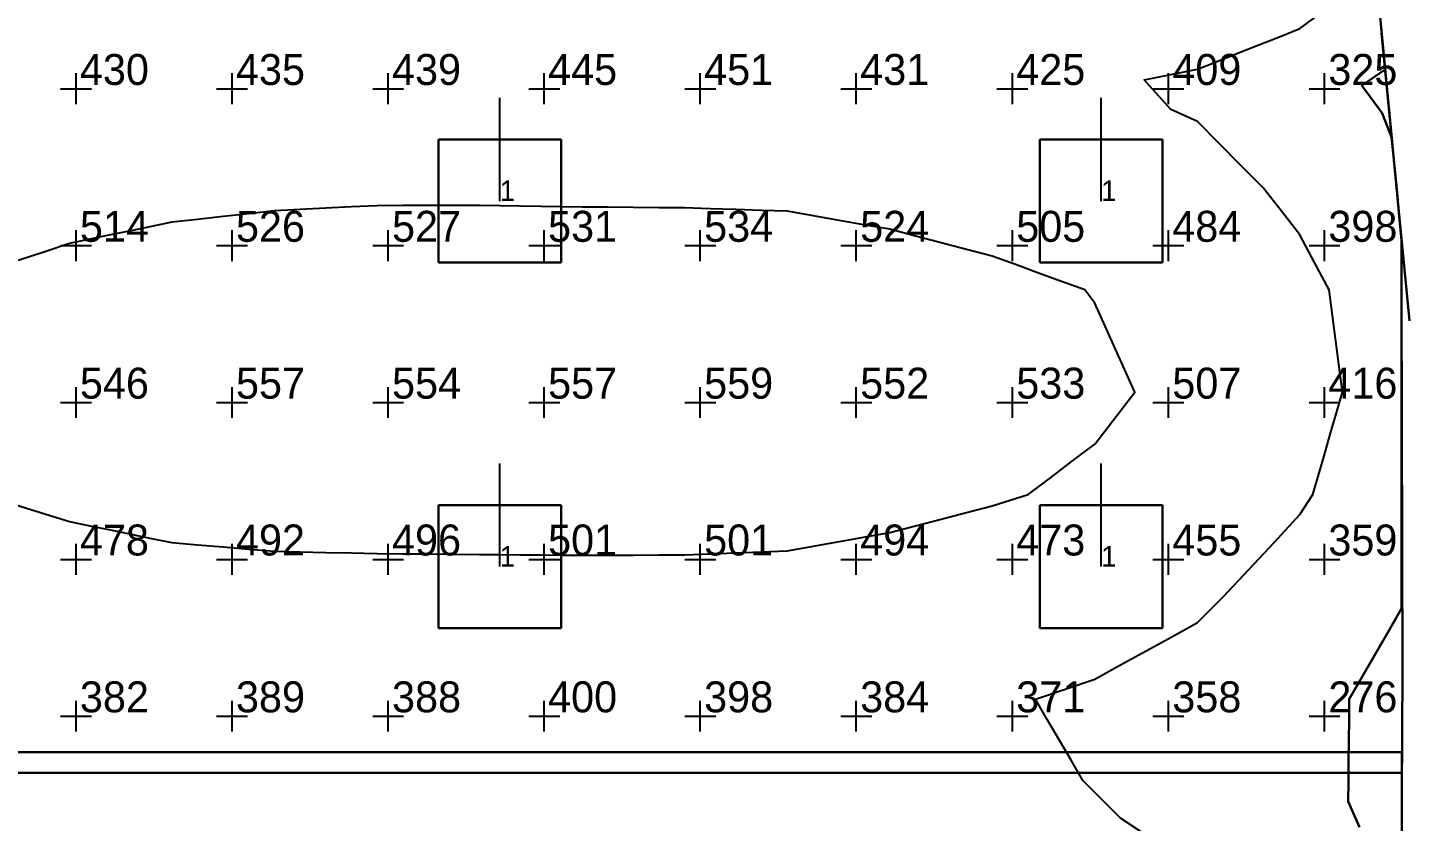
# Model space of a CAD drawing. Extents: x 0 to 48.5, y 0 to 23.7.
# Drawn here: x 28.13 to 34.83, y 12.79 to 16.64 of the extents above; entities that cross this region are included whole.
import ezdxf

# ---------------------------------------------------------------- set-up
doc = ezdxf.new("R2010")
doc.units = 0
doc.header["$MEASUREMENT"] = 0
for name, color, linetype in [('DLXFURN', 5, 'Continuous'), ('DLXISO', 7, 'Continuous'), ('DLXLUM', 2, 'Continuous'), ('DLXLUMEX', 2, 'Continuous'), ('DLXSCENE', 7, 'Continuous'), ('DLXVAL', 3, 'Continuous')]:
    doc.layers.add(name, color=color, linetype=linetype)

# ---------------------------------------------------------------- blocks, each defined once
blk = doc.blocks.new('*U199')
at = {"color": 1}
blk.add_line((0, 0), (0, 0.5), dxfattribs=at)
for p, q in [((0.2975, 0.2975), (-0.2975, 0.2975)), ((-0.2975, 0.2975), (-0.2975, -0.2975)), ((-0.2975, 0.2975), (-0.2975, -0.2975)), ((-0.2975, -0.2975), (-0.2975, 0.2975)), ((-0.2975, 0.2975), (-0.2975, 0.2975)), ((0.2975, 0.2975), (-0.2975, 0.2975)), ((-0.2975, 0.2975), (-0.2975, 0.2975)), ((-0.2975, 0.2975), (0.2975, 0.2975)), ((-0.2975, -0.2975), (-0.2975, 0.2975)), ((-0.2975, 0.2975), (0.2975, 0.2975)), ((0.2975, -0.2975), (0.2975, 0.2975)), ((0.2975, 0.2975), (0.2975, 0.2975)), ((0.2975, -0.2975), (0.2975, 0.2975)), ((0.2975, 0.2975), (0.2975, 0.2975)), ((0.2975, 0.2975), (0.2975, -0.2975)), ((0.2975, 0.2975), (0.2975, -0.2975)), ((-0.2975, -0.2975), (0.2975, -0.2975)), ((-0.2975, -0.2975), (0.2975, -0.2975)), ((0.2975, -0.2975), (-0.2975, -0.2975)), ((-0.2975, -0.2975), (-0.2975, -0.2975)), ((-0.2975, -0.2975), (-0.2975, -0.2975)), ((0.2975, -0.2975), (-0.2975, -0.2975)), ((0.2975, -0.2975), (0.2975, -0.2975)), ((0.2975, -0.2975), (0.2975, -0.2975))]:
    blk.add_line(p, q)
at = {"layer": 'DLXLUMEX', "color": 7}
blk.add_text('1', height=0.1, dxfattribs=at).set_placement((0, 0))
blk = doc.blocks.new('*U200')
at = {"color": 1}
blk.add_line((0, 0), (0, 0.5), dxfattribs=at)
for p, q in [((0.2975, 0.2975), (-0.2975, 0.2975)), ((-0.2975, 0.2975), (-0.2975, -0.2975)), ((-0.2975, -0.2975), (-0.2975, 0.2975)), ((-0.2975, 0.2975), (-0.2975, 0.2975)), ((-0.2975, 0.2975), (-0.2975, -0.2975)), ((0.2975, 0.2975), (-0.2975, 0.2975)), ((-0.2975, 0.2975), (-0.2975, 0.2975)), ((-0.2975, 0.2975), (0.2975, 0.2975)), ((-0.2975, -0.2975), (-0.2975, 0.2975)), ((-0.2975, 0.2975), (0.2975, 0.2975)), ((0.2975, -0.2975), (0.2975, 0.2975)), ((0.2975, 0.2975), (0.2975, 0.2975)), ((0.2975, -0.2975), (0.2975, 0.2975)), ((0.2975, 0.2975), (0.2975, 0.2975)), ((0.2975, 0.2975), (0.2975, -0.2975)), ((0.2975, 0.2975), (0.2975, -0.2975)), ((-0.2975, -0.2975), (0.2975, -0.2975)), ((-0.2975, -0.2975), (0.2975, -0.2975)), ((0.2975, -0.2975), (-0.2975, -0.2975)), ((-0.2975, -0.2975), (-0.2975, -0.2975)), ((-0.2975, -0.2975), (-0.2975, -0.2975)), ((0.2975, -0.2975), (-0.2975, -0.2975)), ((0.2975, -0.2975), (0.2975, -0.2975)), ((0.2975, -0.2975), (0.2975, -0.2975))]:
    blk.add_line(p, q)
at = {"layer": 'DLXLUMEX', "color": 7}
blk.add_text('1', height=0.1, dxfattribs=at).set_placement((0, 0))
blk = doc.blocks.new('*U201')
at = {"color": 1}
blk.add_line((0, 0), (0, 0.5), dxfattribs=at)
for p, q in [((0.2975, 0.2975), (-0.2975, 0.2975)), ((-0.2975, 0.2975), (-0.2975, -0.2975)), ((-0.2975, 0.2975), (-0.2975, -0.2975)), ((-0.2975, -0.2975), (-0.2975, 0.2975)), ((-0.2975, 0.2975), (-0.2975, 0.2975)), ((0.2975, 0.2975), (-0.2975, 0.2975)), ((-0.2975, 0.2975), (-0.2975, 0.2975)), ((-0.2975, 0.2975), (0.2975, 0.2975)), ((-0.2975, -0.2975), (-0.2975, 0.2975)), ((-0.2975, 0.2975), (0.2975, 0.2975)), ((0.2975, -0.2975), (0.2975, 0.2975)), ((0.2975, 0.2975), (0.2975, 0.2975)), ((0.2975, -0.2975), (0.2975, 0.2975)), ((0.2975, 0.2975), (0.2975, 0.2975)), ((0.2975, 0.2975), (0.2975, -0.2975)), ((0.2975, 0.2975), (0.2975, -0.2975)), ((-0.2975, -0.2975), (0.2975, -0.2975)), ((-0.2975, -0.2975), (0.2975, -0.2975)), ((0.2975, -0.2975), (-0.2975, -0.2975)), ((-0.2975, -0.2975), (-0.2975, -0.2975)), ((-0.2975, -0.2975), (-0.2975, -0.2975)), ((0.2975, -0.2975), (-0.2975, -0.2975)), ((0.2975, -0.2975), (0.2975, -0.2975)), ((0.2975, -0.2975), (0.2975, -0.2975))]:
    blk.add_line(p, q)
at = {"layer": 'DLXLUMEX', "color": 7}
blk.add_text('1', height=0.1, dxfattribs=at).set_placement((0, 0))
blk = doc.blocks.new('*U202')
at = {"color": 1}
blk.add_line((0, 0), (0, 0.5), dxfattribs=at)
for p, q in [((0.2975, 0.2975), (-0.2975, 0.2975)), ((-0.2975, 0.2975), (-0.2975, -0.2975)), ((-0.2975, -0.2975), (-0.2975, 0.2975)), ((-0.2975, 0.2975), (-0.2975, 0.2975)), ((-0.2975, 0.2975), (-0.2975, -0.2975)), ((0.2975, 0.2975), (-0.2975, 0.2975)), ((-0.2975, 0.2975), (-0.2975, 0.2975)), ((-0.2975, 0.2975), (0.2975, 0.2975)), ((-0.2975, -0.2975), (-0.2975, 0.2975)), ((-0.2975, 0.2975), (0.2975, 0.2975)), ((0.2975, -0.2975), (0.2975, 0.2975)), ((0.2975, 0.2975), (0.2975, 0.2975)), ((0.2975, -0.2975), (0.2975, 0.2975)), ((0.2975, 0.2975), (0.2975, 0.2975)), ((0.2975, 0.2975), (0.2975, -0.2975)), ((0.2975, 0.2975), (0.2975, -0.2975)), ((-0.2975, -0.2975), (0.2975, -0.2975)), ((-0.2975, -0.2975), (0.2975, -0.2975)), ((0.2975, -0.2975), (-0.2975, -0.2975)), ((-0.2975, -0.2975), (-0.2975, -0.2975)), ((-0.2975, -0.2975), (-0.2975, -0.2975)), ((0.2975, -0.2975), (-0.2975, -0.2975)), ((0.2975, -0.2975), (0.2975, -0.2975)), ((0.2975, -0.2975), (0.2975, -0.2975))]:
    blk.add_line(p, q)
at = {"layer": 'DLXLUMEX', "color": 7}
blk.add_text('1', height=0.1, dxfattribs=at).set_placement((0, 0))
blk = doc.blocks.new('*U106')
for p, q in [((-3.6599, -0.1), (5.0972, -0.1)), ((5.0972, -0.1), (-3.6599, -0.1)), ((5.0972, -0.1), (5.0972, -0.1)), ((5.0972, -0.1561), (5.0972, -0.1)), ((5.0972, -0.1), (5.0972, -0.1)), ((5.0972, -0.1), (5.0972, -0.1561)), ((5.097, -0.2), (-3.6599, -0.2)), ((-3.6599, -0.2), (5.097, -0.2)), ((5.097, -0.2), (5.097, -0.2)), ((5.0972, -0.1561), (5.0972, -0.1561))]:
    blk.add_line(p, q)
blk = doc.blocks.new('*U146')
for p, q in [((34.7365, 16.2187), (34.6629, 16.9814)), ((34.6629, 16.9814), (34.7365, 16.2187)), ((34.7956, 15.606), (34.7365, 16.2187)), ((34.7365, 16.2187), (34.7365, 16.2187)), ((34.7365, 16.2187), (34.7956, 15.606)), ((34.7365, 16.2187), (34.7365, 16.2187)), ((34.7956, 15.606), (34.7956, 15.3206)), ((34.7956, 15.3206), (34.7956, 15.606)), ((34.7956, 15.606), (34.7956, 15.606)), ((34.7956, 15.606), (34.7956, 15.606)), ((34.7956, 15.3206), (34.8, 13.5206)), ((34.8, 13.5206), (34.7956, 15.3206)), ((34.7956, 15.3206), (34.7956, 15.3206)), ((34.7956, 15.3206), (34.7956, 15.3206)), ((34.8, 13.5206), (34.7963, 12.9223)), ((34.7963, 12.9223), (34.8, 13.5206)), ((34.8, 13.5206), (34.8, 13.5206)), ((34.8, 13.5206), (34.8, 13.5206)), ((34.7981, 6.855), (34.7963, 12.9223)), ((34.7963, 12.9223), (34.7963, 12.9223)), ((34.7963, 12.9223), (34.7981, 6.855)), ((34.7963, 12.9223), (34.7963, 12.9223))]:
    blk.add_line(p, q)
blk = doc.blocks.new('*U147')
for p, q in [((34.6629, 16.9814), (34.7365, 16.2187)), ((34.7365, 16.2187), (34.7956, 15.606)), ((34.7956, 15.606), (34.7956, 15.3206)), ((34.7956, 15.3206), (34.8, 13.5206)), ((34.8, 13.5206), (34.7963, 12.9223)), ((34.7963, 12.9223), (34.7981, 6.855))]:
    blk.add_line(p, q)
blk = doc.blocks.new('*U148')
for p, q in [((34.7365, 16.2187), (34.6629, 16.9814)), ((34.7956, 15.606), (34.7365, 16.2187)), ((34.7956, 15.3206), (34.7956, 15.606)), ((34.8, 13.5206), (34.7956, 15.3206)), ((34.7963, 12.9223), (34.8, 13.5206)), ((34.7981, 6.855), (34.7963, 12.9223))]:
    blk.add_line(p, q)
blk = doc.blocks.new('*U159')
for p, q in [((34.8332, 15.2156), (34.6988, 16.6092)), ((34.6988, 16.6092), (34.6988, 16.6092)), ((34.6988, 16.6092), (34.8332, 15.2156)), ((34.8332, 15.2156), (34.8332, 15.2156))]:
    blk.add_line(p, q)
blk = doc.blocks.new('*U162')
at = {"color": 1}
for points in [[(34.5921, 12.763, 0.7), (34.5364, 12.8869, 0.7), (34.5375, 12.9861, 0.7), (34.5387, 13.0852, 0.7), (34.5398, 13.1843, 0.7), (34.541, 13.2835, 0.7), (34.5421, 13.3826, 0.7), (34.6066, 13.494, 0.7), (34.6711, 13.6055, 0.7), (34.7355, 13.7169, 0.7), (34.7959, 13.8212, 0.7), (34.7958, 13.9876, 0.7), (34.7958, 14.1032, 0.7), (34.7958, 14.2188, 0.7), (34.7957, 14.3344, 0.7), (34.7957, 14.45, 0.7), (34.7957, 14.5656, 0.7), (34.7956, 14.6812, 0.7), (34.7956, 14.7968, 0.7), (34.7956, 14.9124, 0.7), (34.7955, 15.028, 0.7), (34.7955, 15.1436, 0.7), (34.7955, 15.2592, 0.7), (34.7954, 15.3748, 0.7), (34.7954, 15.4904, 0.7), (34.7954, 15.606, 0.7), (34.7845, 15.7206, 0.7), (34.7735, 15.8352, 0.7), (34.7624, 15.9499, 0.7), (34.7473, 16.1061, 0.7), (34.7011, 16.2219, 0.7), (34.6022, 16.3565, 0.7), (34.7157, 16.4341, 0.7), (34.7071, 16.5229, 0.7), (34.696, 16.6376, 0.7)], [(34.696, 16.6376, 0.7), (34.7071, 16.5229, 0.7), (34.7157, 16.4341, 0.7), (34.6022, 16.3565, 0.7), (34.7011, 16.2219, 0.7), (34.7473, 16.1061, 0.7), (34.7624, 15.9499, 0.7), (34.7735, 15.8352, 0.7), (34.7845, 15.7206, 0.7), (34.7954, 15.606, 0.7), (34.7954, 15.4904, 0.7), (34.7954, 15.3748, 0.7), (34.7955, 15.2592, 0.7), (34.7955, 15.1436, 0.7), (34.7955, 15.028, 0.7), (34.7956, 14.9124, 0.7), (34.7956, 14.7968, 0.7), (34.7956, 14.6812, 0.7), (34.7957, 14.5656, 0.7), (34.7957, 14.45, 0.7), (34.7957, 14.3344, 0.7), (34.7958, 14.2188, 0.7), (34.7958, 14.1032, 0.7), (34.7958, 13.9876, 0.7), (34.7959, 13.8212, 0.7), (34.7355, 13.7169, 0.7), (34.6711, 13.6055, 0.7), (34.6066, 13.494, 0.7), (34.5421, 13.3826, 0.7), (34.541, 13.2835, 0.7), (34.5398, 13.1843, 0.7), (34.5387, 13.0852, 0.7), (34.5375, 12.9861, 0.7), (34.5364, 12.8869, 0.7), (34.5921, 12.763, 0.7)]]:
    blk.add_polyline3d(points, dxfattribs=at)
at = {"color": 3}
blk.add_polyline3d([(33.5576, 12.7242, 0.7), (33.4335, 12.8056, 0.7), (33.2509, 12.9884, 0.7), (33.1933, 13.0869, 0.7), (33.1357, 13.1855, 0.7), (33.078, 13.284, 0.7), (33.0204, 13.3826, 0.7), (33.1645, 13.4313, 0.7), (33.3086, 13.4799, 0.7), (33.4329, 13.5484, 0.7), (33.5571, 13.6168, 0.7), (33.6814, 13.6852, 0.7), (33.8057, 13.7536, 0.7), (33.8681, 13.8159, 0.7), (33.9305, 13.8782, 0.7), (34.0546, 14.0111, 0.7), (34.1787, 14.1439, 0.7), (34.3029, 14.2767, 0.7), (34.3652, 14.3739, 0.7), (34.394, 14.473, 0.7), (34.4228, 14.5722, 0.7), (34.4516, 14.6713, 0.7), (34.4804, 14.7704, 0.7), (34.5092, 14.8695, 0.7), (34.493, 14.9935, 0.7), (34.4768, 15.1174, 0.7), (34.4606, 15.2413, 0.7), (34.4444, 15.3652, 0.7), (34.3736, 15.4988, 0.7), (34.3029, 15.6325, 0.7), (34.2136, 15.7467, 0.7), (34.1243, 15.8609, 0.7), (34.0181, 15.9675, 0.7), (33.9119, 16.0742, 0.7), (33.8057, 16.1809, 0.7), (33.6767, 16.2394, 0.7), (33.5476, 16.3827, 0.7), (33.6767, 16.4089, 0.7), (33.8057, 16.4352, 0.7), (33.9052, 16.4745, 0.7), (34.0046, 16.5138, 0.7), (34.104, 16.553, 0.7), (34.2034, 16.5923, 0.7), (34.3029, 16.6316, 0.7), (34.4524, 16.7419, 0.7)], dxfattribs=at)
at = {"color": 6}
blk.add_polyline3d([(28.0567, 14.3304, 0.7), (28.1969, 14.2869, 0.7), (28.3371, 14.2435, 0.7), (28.4366, 14.223, 0.7), (28.536, 14.2026, 0.7), (28.6354, 14.1821, 0.7), (28.7349, 14.1617, 0.7), (28.8343, 14.1412, 0.7), (28.9586, 14.1307, 0.7), (29.0829, 14.1203, 0.7), (29.2071, 14.1098, 0.7), (29.3314, 14.0993, 0.7), (29.4557, 14.0965, 0.7), (29.58, 14.0937, 0.7), (29.7043, 14.091, 0.7), (29.8286, 14.0882, 0.7), (29.9529, 14.0871, 0.7), (30.0771, 14.086, 0.7), (30.2014, 14.0849, 0.7), (30.3257, 14.0838, 0.7), (30.4251, 14.083, 0.7), (30.5246, 14.0821, 0.7), (30.624, 14.0813, 0.7), (30.7234, 14.0804, 0.7), (30.8229, 14.0795, 0.7), (30.9471, 14.0802, 0.7), (31.0714, 14.0809, 0.7), (31.1957, 14.0816, 0.7), (31.32, 14.0823, 0.7), (31.4443, 14.0869, 0.7), (31.5686, 14.0916, 0.7), (31.6929, 14.0963, 0.7), (31.8171, 14.1009, 0.7), (31.9166, 14.1188, 0.7), (32.016, 14.1368, 0.7), (32.1154, 14.1547, 0.7), (32.2149, 14.1726, 0.7), (32.3143, 14.1906, 0.7), (32.4386, 14.2227, 0.7), (32.5629, 14.2548, 0.7), (32.6871, 14.2869, 0.7), (32.8114, 14.319, 0.7), (32.9852, 14.3739, 0.7), (33.093, 14.4555, 0.7), (33.2008, 14.5372, 0.7), (33.3086, 14.6188, 0.7), (33.3734, 14.7024, 0.7), (33.4381, 14.786, 0.7), (33.5029, 14.8695, 0.7), (33.4381, 15.0137, 0.7), (33.3734, 15.1579, 0.7), (33.3086, 15.3021, 0.7), (33.2592, 15.3652, 0.7), (33.1472, 15.4062, 0.7), (33.0353, 15.4471, 0.7), (32.9234, 15.4881, 0.7), (32.8114, 15.5291, 0.7), (32.6871, 15.5616, 0.7), (32.5629, 15.5942, 0.7), (32.4386, 15.6267, 0.7), (32.3143, 15.6592, 0.7), (32.2149, 15.6767, 0.7), (32.1154, 15.6942, 0.7), (32.016, 15.7116, 0.7), (31.9166, 15.7291, 0.7), (31.8171, 15.7466, 0.7), (31.6929, 15.7507, 0.7), (31.5686, 15.7548, 0.7), (31.4443, 15.7589, 0.7), (31.32, 15.763, 0.7), (31.1957, 15.7639, 0.7), (31.0714, 15.7649, 0.7), (30.9471, 15.7658, 0.7), (30.8229, 15.7668, 0.7), (30.7234, 15.7683, 0.7), (30.624, 15.7698, 0.7), (30.5246, 15.7713, 0.7), (30.4251, 15.7728, 0.7), (30.3257, 15.7743, 0.7), (30.2014, 15.7741, 0.7), (30.0771, 15.7739, 0.7), (29.9529, 15.7738, 0.7), (29.8286, 15.7736, 0.7), (29.7043, 15.7673, 0.7), (29.58, 15.761, 0.7), (29.4557, 15.7547, 0.7), (29.3314, 15.7484, 0.7), (29.2071, 15.7348, 0.7), (29.0829, 15.7211, 0.7), (28.9586, 15.7074, 0.7), (28.8343, 15.6938, 0.7), (28.7349, 15.6731, 0.7), (28.6354, 15.6524, 0.7), (28.536, 15.6317, 0.7), (28.4366, 15.611, 0.7), (28.3371, 15.5903, 0.7), (28.2129, 15.5488, 0.7), (28.0886, 15.5073, 0.7)], dxfattribs=at)
blk = doc.blocks.new('*U163')
for p, q in [((28.3696, 16.265, 0.7), (28.3696, 16.415, 0.7)), ((29.1261, 16.265, 0.7), (29.1261, 16.415, 0.7)), ((29.8826, 16.265, 0.7), (29.8826, 16.415, 0.7)), ((30.6391, 16.265, 0.7), (30.6391, 16.415, 0.7)), ((31.3957, 16.265, 0.7), (31.3957, 16.415, 0.7)), ((32.1522, 16.265, 0.7), (32.1522, 16.415, 0.7)), ((32.9087, 16.265, 0.7), (32.9087, 16.415, 0.7)), ((33.6652, 16.265, 0.7), (33.6652, 16.415, 0.7)), ((34.4217, 16.265, 0.7), (34.4217, 16.415, 0.7)), ((28.2946, 16.34, 0.7), (28.4446, 16.34, 0.7)), ((29.0511, 16.34, 0.7), (29.2011, 16.34, 0.7)), ((29.8076, 16.34, 0.7), (29.9576, 16.34, 0.7)), ((30.5641, 16.34, 0.7), (30.7141, 16.34, 0.7)), ((31.3207, 16.34, 0.7), (31.4707, 16.34, 0.7)), ((32.0772, 16.34, 0.7), (32.2272, 16.34, 0.7)), ((32.8337, 16.34, 0.7), (32.9837, 16.34, 0.7)), ((33.5902, 16.34, 0.7), (33.7402, 16.34, 0.7)), ((34.3467, 16.34, 0.7), (34.4967, 16.34, 0.7)), ((28.3696, 15.505, 0.7), (28.3696, 15.655, 0.7)), ((29.1261, 15.505, 0.7), (29.1261, 15.655, 0.7)), ((29.8826, 15.505, 0.7), (29.8826, 15.655, 0.7)), ((30.6391, 15.505, 0.7), (30.6391, 15.655, 0.7)), ((31.3957, 15.505, 0.7), (31.3957, 15.655, 0.7)), ((32.1522, 15.505, 0.7), (32.1522, 15.655, 0.7)), ((32.9087, 15.505, 0.7), (32.9087, 15.655, 0.7)), ((33.6652, 15.505, 0.7), (33.6652, 15.655, 0.7)), ((34.4217, 15.505, 0.7), (34.4217, 15.655, 0.7)), ((28.2946, 15.58, 0.7), (28.4446, 15.58, 0.7)), ((29.0511, 15.58, 0.7), (29.2011, 15.58, 0.7)), ((29.8076, 15.58, 0.7), (29.9576, 15.58, 0.7)), ((30.5641, 15.58, 0.7), (30.7141, 15.58, 0.7)), ((31.3207, 15.58, 0.7), (31.4707, 15.58, 0.7)), ((32.0772, 15.58, 0.7), (32.2272, 15.58, 0.7)), ((32.8337, 15.58, 0.7), (32.9837, 15.58, 0.7)), ((33.5902, 15.58, 0.7), (33.7402, 15.58, 0.7)), ((34.3467, 15.58, 0.7), (34.4967, 15.58, 0.7)), ((28.3696, 14.745, 0.7), (28.3696, 14.895, 0.7)), ((29.1261, 14.745, 0.7), (29.1261, 14.895, 0.7)), ((29.8826, 14.745, 0.7), (29.8826, 14.895, 0.7)), ((30.6391, 14.745, 0.7), (30.6391, 14.895, 0.7)), ((31.3957, 14.745, 0.7), (31.3957, 14.895, 0.7)), ((32.1522, 14.745, 0.7), (32.1522, 14.895, 0.7)), ((32.9087, 14.745, 0.7), (32.9087, 14.895, 0.7)), ((33.6652, 14.745, 0.7), (33.6652, 14.895, 0.7)), ((34.4217, 14.745, 0.7), (34.4217, 14.895, 0.7)), ((28.2946, 14.82, 0.7), (28.4446, 14.82, 0.7)), ((29.0511, 14.82, 0.7), (29.2011, 14.82, 0.7)), ((29.8076, 14.82, 0.7), (29.9576, 14.82, 0.7)), ((30.5641, 14.82, 0.7), (30.7141, 14.82, 0.7)), ((31.3207, 14.82, 0.7), (31.4707, 14.82, 0.7)), ((32.0772, 14.82, 0.7), (32.2272, 14.82, 0.7)), ((32.8337, 14.82, 0.7), (32.9837, 14.82, 0.7)), ((33.5902, 14.82, 0.7), (33.7402, 14.82, 0.7)), ((34.3467, 14.82, 0.7), (34.4967, 14.82, 0.7)), ((28.3696, 13.985, 0.7), (28.3696, 14.135, 0.7)), ((29.1261, 13.985, 0.7), (29.1261, 14.135, 0.7)), ((29.8826, 13.985, 0.7), (29.8826, 14.135, 0.7)), ((30.6391, 13.985, 0.7), (30.6391, 14.135, 0.7)), ((31.3957, 13.985, 0.7), (31.3957, 14.135, 0.7)), ((32.1522, 13.985, 0.7), (32.1522, 14.135, 0.7)), ((32.9087, 13.985, 0.7), (32.9087, 14.135, 0.7)), ((33.6652, 13.985, 0.7), (33.6652, 14.135, 0.7)), ((34.4217, 13.985, 0.7), (34.4217, 14.135, 0.7)), ((28.2946, 14.06, 0.7), (28.4446, 14.06, 0.7)), ((29.0511, 14.06, 0.7), (29.2011, 14.06, 0.7)), ((29.8076, 14.06, 0.7), (29.9576, 14.06, 0.7)), ((30.5641, 14.06, 0.7), (30.7141, 14.06, 0.7)), ((31.3207, 14.06, 0.7), (31.4707, 14.06, 0.7)), ((32.0772, 14.06, 0.7), (32.2272, 14.06, 0.7)), ((32.8337, 14.06, 0.7), (32.9837, 14.06, 0.7)), ((33.5902, 14.06, 0.7), (33.7402, 14.06, 0.7)), ((34.3467, 14.06, 0.7), (34.4967, 14.06, 0.7)), ((28.3696, 13.225, 0.7), (28.3696, 13.375, 0.7)), ((29.1261, 13.225, 0.7), (29.1261, 13.375, 0.7)), ((29.8826, 13.225, 0.7), (29.8826, 13.375, 0.7)), ((30.6391, 13.225, 0.7), (30.6391, 13.375, 0.7)), ((31.3957, 13.225, 0.7), (31.3957, 13.375, 0.7)), ((32.1522, 13.225, 0.7), (32.1522, 13.375, 0.7)), ((32.9087, 13.225, 0.7), (32.9087, 13.375, 0.7)), ((33.6652, 13.225, 0.7), (33.6652, 13.375, 0.7)), ((34.4217, 13.225, 0.7), (34.4217, 13.375, 0.7)), ((28.2946, 13.3, 0.7), (28.4446, 13.3, 0.7)), ((29.0511, 13.3, 0.7), (29.2011, 13.3, 0.7)), ((29.8076, 13.3, 0.7), (29.9576, 13.3, 0.7)), ((30.5641, 13.3, 0.7), (30.7141, 13.3, 0.7)), ((31.3207, 13.3, 0.7), (31.4707, 13.3, 0.7)), ((32.0772, 13.3, 0.7), (32.2272, 13.3, 0.7)), ((32.8337, 13.3, 0.7), (32.9837, 13.3, 0.7)), ((33.5902, 13.3, 0.7), (33.7402, 13.3, 0.7)), ((34.3467, 13.3, 0.7), (34.4967, 13.3, 0.7))]:
    blk.add_line(p, q)
at = {"layer": 'DLXVAL'}
for s, p in [('430', (28.3883, 16.3587, 0.7)), ('435', (29.1448, 16.3587, 0.7)), ('439', (29.9014, 16.3587, 0.7)), ('445', (30.6579, 16.3587, 0.7)), ('451', (31.4144, 16.3587, 0.7)), ('431', (32.1709, 16.3587, 0.7)), ('425', (32.9274, 16.3587, 0.7)), ('409', (33.684, 16.3587, 0.7)), ('325', (34.4405, 16.3587, 0.7)), ('514', (28.3883, 15.5987, 0.7)), ('526', (29.1448, 15.5987, 0.7)), ('527', (29.9014, 15.5987, 0.7)), ('531', (30.6579, 15.5987, 0.7)), ('534', (31.4144, 15.5987, 0.7)), ('524', (32.1709, 15.5987, 0.7)), ('505', (32.9274, 15.5987, 0.7)), ('484', (33.684, 15.5987, 0.7)), ('398', (34.4405, 15.5987, 0.7)), ('546', (28.3883, 14.8387, 0.7)), ('557', (29.1448, 14.8387, 0.7)), ('554', (29.9014, 14.8387, 0.7)), ('557', (30.6579, 14.8387, 0.7)), ('559', (31.4144, 14.8387, 0.7)), ('552', (32.1709, 14.8387, 0.7)), ('533', (32.9274, 14.8387, 0.7)), ('507', (33.684, 14.8387, 0.7)), ('416', (34.4405, 14.8387, 0.7)), ('478', (28.3883, 14.0787, 0.7)), ('492', (29.1448, 14.0787, 0.7)), ('496', (29.9014, 14.0787, 0.7)), ('501', (30.6579, 14.0787, 0.7)), ('501', (31.4144, 14.0787, 0.7)), ('494', (32.1709, 14.0787, 0.7)), ('473', (32.9274, 14.0787, 0.7)), ('455', (33.684, 14.0787, 0.7)), ('359', (34.4405, 14.0787, 0.7)), ('382', (28.3883, 13.3187, 0.7)), ('389', (29.1448, 13.3187, 0.7)), ('388', (29.9014, 13.3187, 0.7)), ('400', (30.6579, 13.3187, 0.7)), ('398', (31.4144, 13.3187, 0.7)), ('384', (32.1709, 13.3187, 0.7)), ('371', (32.9274, 13.3187, 0.7)), ('358', (33.684, 13.3187, 0.7)), ('276', (34.4405, 13.3187, 0.7))]:
    blk.add_text(s, height=0.15, dxfattribs=at).set_placement(p)

msp = doc.modelspace()

# ---------------------------------------------------------------- block references
at = {"layer": 'DLXFURN'}
msp.add_blockref('*U106', (29.7, 13.2263), dxfattribs=at)
at = {"layer": 'DLXISO'}
msp.add_blockref('*U162', (0, 0), dxfattribs=at)
at = {"layer": 'DLXLUM'}
for name, p in [('*U200', (30.4238, 15.7961)), ('*U202', (33.339, 15.7961)), ('*U199', (30.4238, 14.0248)), ('*U201', (33.339, 14.0248))]:
    msp.add_blockref(name, p, dxfattribs=at)
at = {"layer": 'DLXSCENE'}
for name in ['*U146', '*U147', '*U148', '*U159']:
    msp.add_blockref(name, (0, 0), dxfattribs=at)
at = {"layer": 'DLXVAL'}
msp.add_blockref('*U163', (0, 0), dxfattribs=at)

doc.saveas('drawing.dxf')
